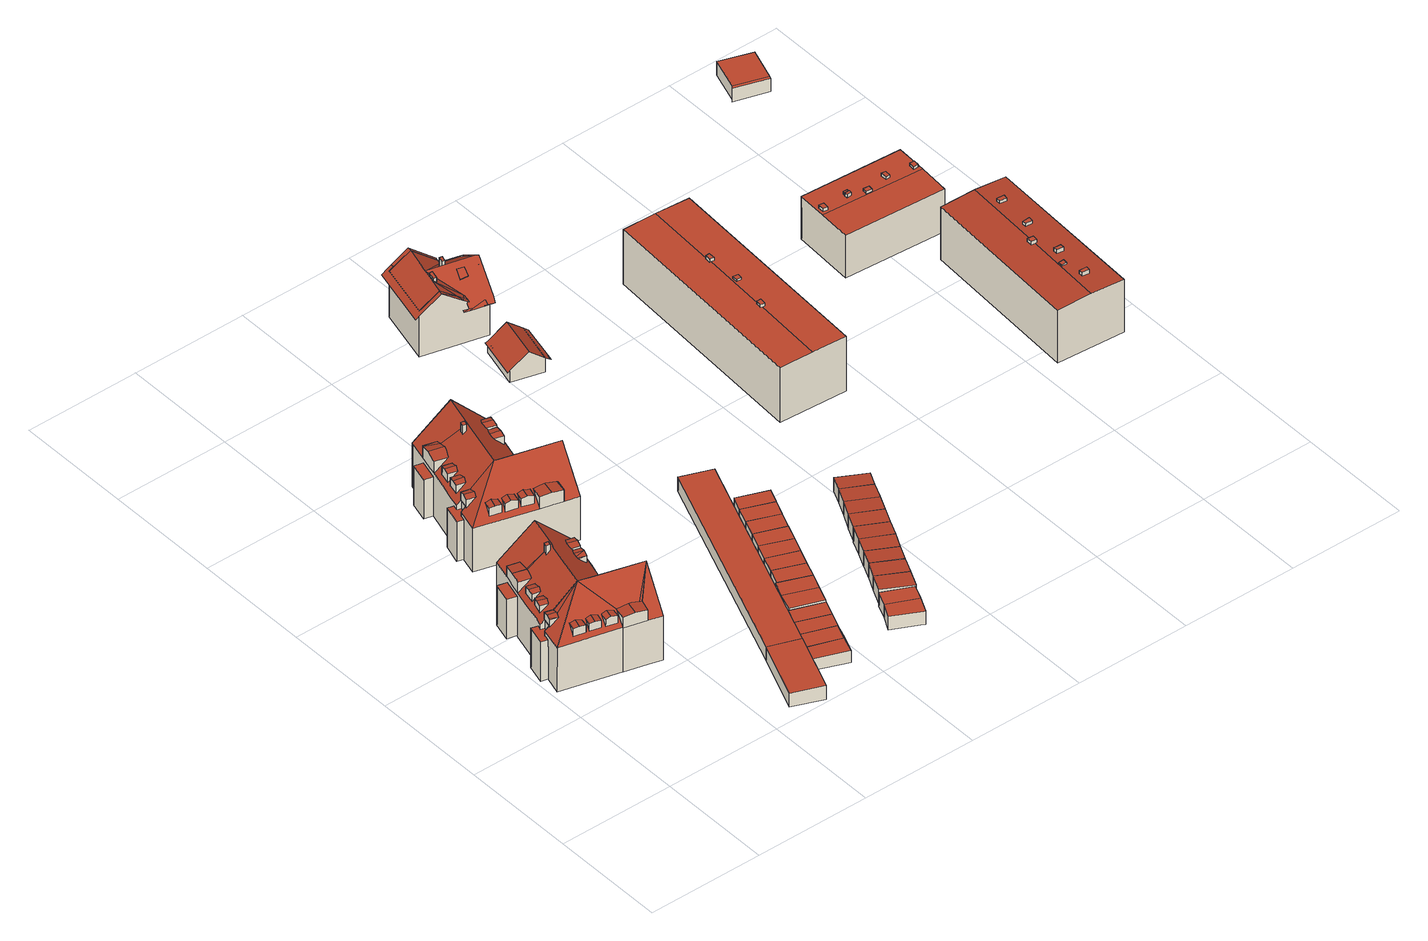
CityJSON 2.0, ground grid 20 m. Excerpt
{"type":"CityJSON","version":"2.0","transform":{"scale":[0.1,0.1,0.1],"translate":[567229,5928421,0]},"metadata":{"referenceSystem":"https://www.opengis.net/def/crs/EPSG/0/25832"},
"CityObjects":{
"building1":{"type":"Building","attributes":{"Grundfläche 2D":"320.614801","Grundhöhe NN":"0.971"},"children":["building1-1","building1-2","building1-3","building1-4","building1-5","building1-6","building1-7","building1-8","building1-9"],"geometry":[{"type":"Solid","lod":"3","boundaries":[[[[0,1,2,3,4,5,6,7]],[[2,8,3]],[[9,10,3,8,11]],[[12,13,14,15,16,17,18]],[[19,20,21,14,13]],[[22,9,11,8,23,24,25]],[[8,2,23]],[[23,2,1,0,7,6,26,27,28,29,30,31,32,33]],[[32,31,34]],[[35,32,34,31]],[[35,36,37,32]],[[32,37,38,19]],[[32,19,13,12,18,39]],[[18,17,39]],[[17,16,39]],[[39,16,40,41]],[[39,42,43,32]],[[33,32,43,44,45,46,24,23]],[[47,48,49,50,51]],[[52,53,54,55,56,57,58,59,60]],[[6,5,26]],[[10,9,22]],[[10,22,61,26,5,4,3]],[[16,15,40]],[[38,62,21,20,19]],[[62,40,15,14,21]],[[50,49,63,64]],[[51,50,64,65]],[[47,51,65,66]],[[55,54,67,68]],[[56,55,68,69]],[[57,56,69,70]],[[63,49,48,47,66,71,67,54,53,52,30,29,28,27,26,61,22,25,72,73]],[[30,52,60,31]],[[31,60,59,35]],[[35,59,58,36]],[[74,37,36,58,57,70]],[[38,37,74,75]],[[62,38,75,76]],[[77,41,40,62,76,78]],[[42,39,41,77,79]],[[43,42,79,80]],[[46,45,44,43,80,81]],[[72,25,24,46,81]],[[68,67,71,66,65,64,63,73,72,81,80,79,77,78,76,75,74,70,69]]]],"semantics":{"surfaces":[{"type":"RoofSurface"},{"type":"WallSurface"},{"type":"GroundSurface"}],"values":[[0,0,0,0,0,0,0,0,0,0,0,0,0,0,0,0,0,0,0,0,1,1,1,1,1,1,1,1,1,1,1,1,1,1,1,1,1,1,1,1,1,1,1,1,2]]}}]},
"building1-1":{"type":"BuildingInstallation","parents":["building1"],"geometry":[{"type":"MultiSurface","lod":"3","boundaries":[[[82,83,84,85,86]],[[87,84,83,88]],[[85,84,87,89]],[[90,82,86,85,89,91]],[[83,82,90,88]]],"semantics":{"surfaces":[{"type":"RoofSurface"},{"type":"WallSurface"}],"values":[0,1,1,1,1]}}]},
"building1-2":{"type":"BuildingInstallation","parents":["building1"],"geometry":[{"type":"MultiSurface","lod":"3","boundaries":[[[92,93,94]],[[95,96,92,94,97]],[[98,96,95,99,34]],[[98,34,100,101]],[[94,93,102]],[[101,100,103]],[[103,31,98,101]],[[31,35,92,96,98]],[[35,102,93,92]]],"semantics":{"surfaces":[{"type":"RoofSurface"},{"type":"WallSurface"}],"values":[0,0,0,0,1,1,1,1,1]}}]},
"building1-3":{"type":"BuildingInstallation","parents":["building1"],"geometry":[{"type":"MultiSurface","lod":"3","boundaries":[[[104,105,106]],[[107,108,105,104]],[[107,109,110,111,112]],[[108,107,112]],[[109,107,104]],[[109,104,113,114]],[[110,109,114]],[[104,106,113]]],"semantics":{"surfaces":[{"type":"RoofSurface"},{"type":"WallSurface"}],"values":[0,0,0,0,1,1,1,1]}}]},
"building1-4":{"type":"BuildingInstallation","parents":["building1"],"geometry":[{"type":"MultiSurface","lod":"3","boundaries":[[[115,116,117,118,119,120]],[[121,122,116,115,123,124]],[[119,118,125]],[[126,122,121]],[[116,122,126,127,125,118,117]]],"semantics":{"surfaces":[{"type":"RoofSurface"},{"type":"WallSurface"}],"values":[0,0,1,1,1]}}]},
"building1-5":{"type":"BuildingInstallation","parents":["building1"],"geometry":[{"type":"MultiSurface","lod":"3","boundaries":[[[128,129,130,131]],[[132,130,129,133,134]],[[135,128,131]],[[132,134,136]],[[136,135,131,130,132]]],"semantics":{"surfaces":[{"type":"RoofSurface"},{"type":"WallSurface"}],"values":[0,0,1,1,1]}}]},
"building1-6":{"type":"BuildingInstallation","parents":["building1"],"geometry":[{"type":"MultiSurface","lod":"3","boundaries":[[[137,138,139,140]],[[141,142,143,137,140]],[[139,138,144]],[[142,145,143]],[[145,144,138,137,143]]],"semantics":{"surfaces":[{"type":"RoofSurface"},{"type":"WallSurface"}],"values":[0,0,1,1,1]}}]},
"building1-7":{"type":"BuildingInstallation","parents":["building1"],"geometry":[{"type":"MultiSurface","lod":"3","boundaries":[[[146,147,148,149,150]],[[146,151,152,147]],[[153,154,151,146,150,155,156]],[[152,151,154]],[[149,155,150]]],"semantics":{"surfaces":[{"type":"RoofSurface"},{"type":"WallSurface"}],"values":[0,0,1,1,1]}}]},
"building1-8":{"type":"BuildingInstallation","parents":["building1"],"geometry":[{"type":"MultiSurface","lod":"3","boundaries":[[[157,158,159,160,161]],[[162,158,157,163,164]],[[165,160,159]],[[162,164,166]],[[166,165,159,158,162]]],"semantics":{"surfaces":[{"type":"RoofSurface"},{"type":"WallSurface"}],"values":[0,0,1,1,1]}}]},
"building1-9":{"type":"BuildingInstallation","parents":["building1"],"geometry":[{"type":"MultiSurface","lod":"3","boundaries":[[[167,168,169,170,171]],[[172,173,167,171,174,175]],[[168,176,169]],[[177,173,172]],[[177,176,168,167,173]]],"semantics":{"surfaces":[{"type":"RoofSurface"},{"type":"WallSurface"}],"values":[0,0,1,1,1]}}]},
"building2":{"type":"Building","attributes":{"Grundfläche 2D":"61.308385","Grundhöhe NN":"0.785"},"geometry":[{"type":"Solid","lod":"3","boundaries":[[[[178,179,180,181]],[[179,178,182,183]],[[180,179,183,184]],[[181,180,184,185]],[[178,181,185,182]],[[184,183,182,185]]]],"semantics":{"surfaces":[{"type":"RoofSurface"},{"type":"WallSurface"},{"type":"GroundSurface"}],"values":[[0,1,1,1,1,2]]}}]},
"building3":{"type":"Building","attributes":{"Grundfläche 2D":"321.086611","Grundhöhe NN":"0.977"},"children":["building3-1","building3-2","building3-3","building3-4","building3-5","building3-6","building3-7","building3-8","building3-9","building3-10"],"geometry":[{"type":"Solid","lod":"3","boundaries":[[[[186,187,188,189,190,191,192,193,194]],[[195,191,190,196,197]],[[195,197,198]],[[195,198,199]],[[200,201,202,203,204,205,206]],[[205,207,208,209,210,206]],[[204,211,212,205]],[[213,205,212,214,215,216]],[[198,197,216,215,217,218]],[[216,197,196,190,189,188,187,186,194,219,194,220,221,222,223,208,207,205,213]],[[207,208,207,205]],[[224,225,226,227]],[[228,229,230,231,232,233,234,235]],[[194,193,220]],[[199,198,218]],[[195,199,218,236,220,193,192,191]],[[226,225,237,238]],[[227,226,238,239]],[[224,227,239,240]],[[234,233,241,242]],[[235,234,242,243]],[[228,235,243,244]],[[245,246,203,202,201,200,206,247,248]],[[211,204,203,246,249]],[[212,211,249,250]],[[214,212,250,251]],[[217,215,214,251,252]],[[237,225,224,240,253,241,233,232,223,222,221,220,236,218,217,252,254]],[[223,232,231,208]],[[209,208,231,230]],[[209,230,229,210]],[[244,247,206,210,229,228]],[[240,239,238,237,254,252,251,250,249,246,245,248,247,244,243,242,241,253]]]],"semantics":{"surfaces":[{"type":"RoofSurface"},{"type":"WallSurface"},{"type":"GroundSurface"}],"values":[[0,0,0,0,0,0,0,0,0,0,0,0,0,1,1,1,1,1,1,1,1,1,1,1,1,1,1,1,1,1,1,1,2]]}}]},
"building3-1":{"type":"BuildingInstallation","parents":["building3"],"geometry":[{"type":"MultiSurface","lod":"3","boundaries":[[[255,256,257,258]],[[259,260,255,258,219]],[[257,256,261]],[[262,260,259]],[[260,262,263,261,256,255]]],"semantics":{"surfaces":[{"type":"RoofSurface"},{"type":"WallSurface"}],"values":[0,0,1,1,1]}}]},
"building3-2":{"type":"BuildingInstallation","parents":["building3"],"geometry":[{"type":"MultiSurface","lod":"3","boundaries":[[[264,265,266]],[[267,266,265,268]],[[269,270,267,268]],[[264,266,202]],[[270,269,200]],[[200,201,202,266,267,270]]],"semantics":{"surfaces":[{"type":"RoofSurface"},{"type":"WallSurface"}],"values":[0,0,0,1,1,1]}}]},
"building3-3":{"type":"BuildingInstallation","parents":["building3"],"geometry":[{"type":"MultiSurface","lod":"3","boundaries":[[[271,272,273,274,275]],[[276,272,271,277,207]],[[278,276,207,279]],[[274,273,280]],[[278,279,281]],[[276,278,281,208,209,280,273,272]]],"semantics":{"surfaces":[{"type":"RoofSurface"},{"type":"WallSurface"}],"values":[0,0,0,1,1,1]}}]},
"building3-4":{"type":"BuildingInstallation","parents":["building3"],"geometry":[{"type":"MultiSurface","lod":"3","boundaries":[[[282,283,284,285,286]],[[287,288,289,290,284,283]],[[291,286,285]],[[287,283,282]],[[292,293,290,289,288]],[[293,291,285,284,290]]],"semantics":{"surfaces":[{"type":"RoofSurface"},{"type":"WallSurface"}],"values":[0,0,1,1,1,1]}}]},
"building3-5":{"type":"BuildingInstallation","parents":["building3"],"geometry":[{"type":"MultiSurface","lod":"3","boundaries":[[[294,295,296,297,298]],[[299,300,295,294]],[[297,296,301]],[[299,302,300]],[[302,301,296,295,300]]],"semantics":{"surfaces":[{"type":"RoofSurface"},{"type":"WallSurface"}],"values":[0,0,1,1,1]}}]},
"building3-6":{"type":"BuildingInstallation","parents":["building3"],"geometry":[{"type":"MultiSurface","lod":"3","boundaries":[[[303,304,305,306]],[[307,303,306,308]],[[305,304,309]],[[307,308,310]],[[310,309,304,303,307]]],"semantics":{"surfaces":[{"type":"RoofSurface"},{"type":"WallSurface"}],"values":[0,0,1,1,1]}}]},
"building3-7":{"type":"BuildingInstallation","parents":["building3"],"geometry":[{"type":"MultiSurface","lod":"3","boundaries":[[[311,312,313,314]],[[315,311,314,316]],[[312,317,313]],[[318,315,316]],[[318,317,312,311,315]]],"semantics":{"surfaces":[{"type":"RoofSurface"},{"type":"WallSurface"}],"values":[0,0,1,1,1]}}]},
"building3-8":{"type":"BuildingInstallation","parents":["building3"],"geometry":[{"type":"MultiSurface","lod":"3","boundaries":[[[319,320,321,322,323]],[[324,325,321,320,326]],[[327,323,322]],[[326,320,319]],[[325,324,328]],[[328,327,322,321,325]]],"semantics":{"surfaces":[{"type":"RoofSurface"},{"type":"WallSurface"}],"values":[0,0,1,1,1,1]}}]},
"building3-9":{"type":"BuildingInstallation","parents":["building3"],"geometry":[{"type":"MultiSurface","lod":"3","boundaries":[[[329,330,331,332]],[[333,331,330,334]],[[335,336,332]],[[336,329,332]],[[333,334,337]],[[332,331,333,337,335]]],"semantics":{"surfaces":[{"type":"RoofSurface"},{"type":"WallSurface"}],"values":[0,0,1,1,1,1]}}]},
"building3-10":{"type":"BuildingInstallation","parents":["building3"],"geometry":[{"type":"MultiSurface","lod":"3","boundaries":[[[338,339,340,341,342]],[[343,344,345,340,339,338]],[[345,346,341,340]],[[347,342,341,346]],[[347,343,338,342]]],"semantics":{"surfaces":[{"type":"RoofSurface"},{"type":"WallSurface"}],"values":[0,1,1,1,1]}}]},
"building4":{"type":"Building","attributes":{"Grundfläche 2D":"16.753275","Grundhöhe NN":"0.785"},"geometry":[{"type":"Solid","lod":"3","boundaries":[[[[348,349,350]],[[349,351,352,350]],[[348,350,353,354]],[[355,351,349,348,354,356]],[[352,351,355,357]],[[350,352,357,353]],[[357,355,356,354,353]]]],"semantics":{"surfaces":[{"type":"RoofSurface"},{"type":"WallSurface"},{"type":"GroundSurface"}],"values":[[0,0,1,1,1,1,2]]}}]},
"building5":{"type":"Building","attributes":{"Grundfläche 2D":"17.060655","Grundhöhe NN":"0.772"},"geometry":[{"type":"Solid","lod":"3","boundaries":[[[[348,358,349]],[[359,351,349,358]],[[358,348,354,360]],[[359,358,360,361]],[[351,359,361,355]],[[348,349,351,355,356,354]],[[354,356,355,361,360]]]],"semantics":{"surfaces":[{"type":"RoofSurface"},{"type":"WallSurface"},{"type":"GroundSurface"}],"values":[[0,0,1,1,1,1,2]]}}]},
"building6":{"type":"Building","attributes":{"Grundfläche 2D":"16.162707","Grundhöhe NN":"0.777"},"geometry":[{"type":"Solid","lod":"3","boundaries":[[[[362,363,359,358]],[[362,358,360,364]],[[363,362,364,365]],[[359,363,365,361]],[[358,359,361,360]],[[361,365,364,360]]]],"semantics":{"surfaces":[{"type":"RoofSurface"},{"type":"WallSurface"},{"type":"GroundSurface"}],"values":[[0,1,1,1,1,2]]}}]},
"building7":{"type":"Building","attributes":{"Grundfläche 2D":"15.819704","Grundhöhe NN":"0.828"},"geometry":[{"type":"Solid","lod":"3","boundaries":[[[[366,367,363,362]],[[366,362,364,368]],[[367,366,368,369]],[[363,367,369,365]],[[362,363,365,364]],[[365,369,368,364]]]],"semantics":{"surfaces":[{"type":"RoofSurface"},{"type":"WallSurface"},{"type":"GroundSurface"}],"values":[[0,1,1,1,1,2]]}}]},
"building8":{"type":"Building","attributes":{"Grundfläche 2D":"17.376356","Grundhöhe NN":"0.899"},"geometry":[{"type":"Solid","lod":"3","boundaries":[[[[370,371,372,373]],[[371,370,374,375]],[[372,371,375,376]],[[373,372,376,377]],[[370,373,377,374]],[[375,374,377,376]]]],"semantics":{"surfaces":[{"type":"RoofSurface"},{"type":"WallSurface"},{"type":"GroundSurface"}],"values":[[0,1,1,1,1,2]]}}]},
"building9":{"type":"Building","attributes":{"Grundfläche 2D":"16.350027","Grundhöhe NN":"0.874"},"geometry":[{"type":"Solid","lod":"3","boundaries":[[[[378,379,380,371,370]],[[378,370,374,381]],[[382,380,379,378,381,383]],[[371,380,382,375]],[[370,371,375,374]],[[382,383,381,374,375]]]],"semantics":{"surfaces":[{"type":"RoofSurface"},{"type":"WallSurface"},{"type":"GroundSurface"}],"values":[[0,1,1,1,1,2]]}}]},
"building10":{"type":"Building","attributes":{"Grundfläche 2D":"221.069892","Grundhöhe NN":"0.772"},"geometry":[{"type":"Solid","lod":"3","boundaries":[[[[181,180,384,385]],[[180,181,185,184]],[[384,180,184,386]],[[385,384,386,387]],[[181,385,387,185]],[[184,185,387,386]]]],"semantics":{"surfaces":[{"type":"RoofSurface"},{"type":"WallSurface"},{"type":"GroundSurface"}],"values":[[0,1,1,1,1,2]]}}]},
"building11":{"type":"Building","attributes":{"Grundfläche 2D":"15.773238","Grundhöhe NN":"0.877"},"geometry":[{"type":"Solid","lod":"3","boundaries":[[[[388,379,378,389,390]],[[383,381,378,379]],[[381,391,389,378]],[[391,392,390,389]],[[392,393,388,390]],[[393,383,379,388]],[[391,381,383,393,392]]]],"semantics":{"surfaces":[{"type":"RoofSurface"},{"type":"WallSurface"},{"type":"GroundSurface"}],"values":[[0,1,1,1,1,1,2]]}}]},
"building12":{"type":"Building","attributes":{"Grundfläche 2D":"15.712030","Grundhöhe NN":"0.894"},"geometry":[{"type":"Solid","lod":"3","boundaries":[[[[390,389,394,395,388]],[[391,396,394,389]],[[396,397,395,394]],[[397,393,388,395]],[[392,391,389,390]],[[393,392,390,388]],[[397,396,391,392,393]]]],"semantics":{"surfaces":[{"type":"RoofSurface"},{"type":"WallSurface"},{"type":"GroundSurface"}],"values":[[0,1,1,1,1,1,2]]}}]},
"building13":{"type":"Building","attributes":{"Grundfläche 2D":"15.892376","Grundhöhe NN":"0.764"},"geometry":[{"type":"Solid","lod":"3","boundaries":[[[[398,399,400,401,402,403]],[[404,405,399,398]],[[405,406,407,401,400,399]],[[407,408,402,401]],[[402,408,409,404,398,403]],[[408,407,406,405,404,409]]]],"semantics":{"surfaces":[{"type":"RoofSurface"},{"type":"WallSurface"},{"type":"GroundSurface"}],"values":[[0,1,1,1,1,2]]}}]},
"building14":{"type":"Building","attributes":{"Grundfläche 2D":"15.686073","Grundhöhe NN":"0.911"},"geometry":[{"type":"Solid","lod":"3","boundaries":[[[[395,394,410,411]],[[397,396,394,395]],[[396,412,410,394]],[[412,413,411,410]],[[413,397,395,411]],[[412,396,397,413]]]],"semantics":{"surfaces":[{"type":"RoofSurface"},{"type":"WallSurface"},{"type":"GroundSurface"}],"values":[[0,1,1,1,1,2]]}}]},
"building15":{"type":"Building","attributes":{"Grundfläche 2D":"14.613054","Grundhöhe NN":"0.793"},"geometry":[{"type":"Solid","lod":"3","boundaries":[[[[401,400,399,414,415]],[[407,406,405,399,400,401]],[[405,416,414,399]],[[416,417,415,414]],[[417,407,401,415]],[[405,406,407,417,416]]]],"semantics":{"surfaces":[{"type":"RoofSurface"},{"type":"WallSurface"},{"type":"GroundSurface"}],"values":[[0,1,1,1,1,2]]}}]},
"building16":{"type":"Building","attributes":{"Grundfläche 2D":"15.724387","Grundhöhe NN":"0.926"},"geometry":[{"type":"Solid","lod":"3","boundaries":[[[[411,410,418,419]],[[412,420,418,410]],[[420,421,419,418]],[[421,413,411,419]],[[413,412,410,411]],[[421,420,412,413]]]],"semantics":{"surfaces":[{"type":"RoofSurface"},{"type":"WallSurface"},{"type":"GroundSurface"}],"values":[[0,1,1,1,1,2]]}}]},
"building17":{"type":"Building","attributes":{"Grundfläche 2D":"16.753438","Grundhöhe NN":"0.859"},"geometry":[{"type":"Solid","lod":"3","boundaries":[[[[422,423,424,425]],[[423,422,426,427]],[[424,423,427,428]],[[425,424,428,429]],[[422,425,429,426]],[[427,426,429,428]]]],"semantics":{"surfaces":[{"type":"RoofSurface"},{"type":"WallSurface"},{"type":"GroundSurface"}],"values":[[0,1,1,1,1,2]]}}]},
"building18":{"type":"Building","attributes":{"Grundfläche 2D":"15.725543","Grundhöhe NN":"0.918"},"geometry":[{"type":"Solid","lod":"3","boundaries":[[[[419,418,430,431]],[[421,420,418,419]],[[420,432,430,418]],[[432,433,431,430]],[[433,421,419,431]],[[420,421,433,432]]]],"semantics":{"surfaces":[{"type":"RoofSurface"},{"type":"WallSurface"},{"type":"GroundSurface"}],"values":[[0,1,1,1,1,2]]}}]},
"building19":{"type":"Building","attributes":{"Grundfläche 2D":"15.691819","Grundhöhe NN":"0.871"},"geometry":[{"type":"Solid","lod":"3","boundaries":[[[[434,435,436,423,437,422]],[[422,437,423,427,426]],[[434,422,426,438]],[[436,435,434,438,439]],[[423,436,439,427]],[[426,427,439,438]]]],"semantics":{"surfaces":[{"type":"RoofSurface"},{"type":"WallSurface"},{"type":"GroundSurface"}],"values":[[0,1,1,1,1,2]]}}]},
"building20":{"type":"Building","attributes":{"Grundfläche 2D":"15.854312","Grundhöhe NN":"0.908"},"geometry":[{"type":"Solid","lod":"3","boundaries":[[[[431,430,440,441]],[[432,442,440,430]],[[442,443,441,440]],[[443,433,431,441]],[[433,432,430,431]],[[442,432,433,443]]]],"semantics":{"surfaces":[{"type":"RoofSurface"},{"type":"WallSurface"},{"type":"GroundSurface"}],"values":[[0,1,1,1,1,2]]}}]},
"building21":{"type":"Building","attributes":{"Grundfläche 2D":"15.660980","Grundhöhe NN":"0.832"},"geometry":[{"type":"Solid","lod":"3","boundaries":[[[[444,445,446,436,435,434]],[[434,435,436,447,448]],[[444,434,448,449]],[[446,445,444,449,450]],[[436,446,450,447]],[[448,447,450,449]]]],"semantics":{"surfaces":[{"type":"RoofSurface"},{"type":"WallSurface"},{"type":"GroundSurface"}],"values":[[0,1,1,1,1,2]]}}]},
"building22":{"type":"Building","attributes":{"Grundfläche 2D":"14.810573","Grundhöhe NN":"0.950"},"geometry":[{"type":"Solid","lod":"3","boundaries":[[[[451,452,441,440]],[[442,453,451,440]],[[453,454,452,451]],[[454,443,441,452]],[[441,443,442,440]],[[443,454,453,442]]]],"semantics":{"surfaces":[{"type":"RoofSurface"},{"type":"WallSurface"},{"type":"GroundSurface"}],"values":[[0,1,1,1,1,2]]}}]},
"building23":{"type":"Building","attributes":{"Grundfläche 2D":"15.698772","Grundhöhe NN":"0.747"},"geometry":[{"type":"Solid","lod":"3","boundaries":[[[[446,444,455,456,457]],[[455,444,458,459]],[[460,457,456,455,459,461]],[[446,457,460,462]],[[444,446,462,458]],[[460,461,459,458,462]]]],"semantics":{"surfaces":[{"type":"RoofSurface"},{"type":"WallSurface"},{"type":"GroundSurface"}],"values":[[0,1,1,1,1,2]]}}]},
"building24":{"type":"Building","attributes":{"Grundfläche 2D":"15.732976","Grundhöhe NN":"0.745"},"geometry":[{"type":"Solid","lod":"3","boundaries":[[[[457,456,455,463,464]],[[459,455,456,457,460,461]],[[463,455,459,465]],[[464,463,465,466]],[[457,464,466,460]],[[459,461,460,466,465]]]],"semantics":{"surfaces":[{"type":"RoofSurface"},{"type":"WallSurface"},{"type":"GroundSurface"}],"values":[[0,1,1,1,1,2]]}}]},
"building25":{"type":"Building","attributes":{"Grundfläche 2D":"15.662829","Grundhöhe NN":"0.876"},"geometry":[{"type":"Solid","lod":"3","boundaries":[[[[467,468,469,464,463]],[[467,463,470,471]],[[472,469,468,467,471,473]],[[464,469,472,474]],[[463,464,474,470]],[[472,473,471,470,474]]]],"semantics":{"surfaces":[{"type":"RoofSurface"},{"type":"WallSurface"},{"type":"GroundSurface"}],"values":[[0,1,1,1,1,2]]}}]},
"building26":{"type":"Building","attributes":{"Grundfläche 2D":"15.566309","Grundhöhe NN":"0.972"},"geometry":[{"type":"Solid","lod":"3","boundaries":[[[[475,476,477,469,468,467]],[[478,467,468,469,479,480]],[[475,467,478,481]],[[477,476,475,481,482]],[[469,477,482,479]],[[478,480,479,482,481]]]],"semantics":{"surfaces":[{"type":"RoofSurface"},{"type":"WallSurface"},{"type":"GroundSurface"}],"values":[[0,1,1,1,1,2]]}}]},
"building27":{"type":"Building","attributes":{"Grundfläche 2D":"41.724082","Grundhöhe NN":"0.856"},"geometry":[{"type":"Solid","lod":"3","boundaries":[[[[483,484,485,486,487,488,489]],[[489,490,491,492,493,483]],[[488,494,485,495,496]],[[490,489,488,496,497]],[[493,490,497,498]],[[485,484,483,493,498,499,500,495]],[[495,500,499,498,497,496]],[[485,494,488,487,486]],[[490,493,492,491]]]],"semantics":{"surfaces":[{"type":"RoofSurface"},{"type":"WallSurface"},{"type":"GroundSurface"}],"values":[[0,0,1,1,1,1,2,0,0]]}}]},
"building28":{"type":"Building","attributes":{"Grundfläche 2D":"112.616986","Grundhöhe NN":"0.982"},"children":["building28-1","building28-2","building28-3"],"geometry":[{"type":"MultiSurface","lod":"3","boundaries":[[[501,502,503,504,505,506,507,508,509,510]],[[502,501,510,511,512]],[[513,514,515,516]],[[515,514,517]],[[513,518,519,520,503,521,522,514]],[[523,524,525,503,520,519,526,527]],[[523,527,528]],[[505,504,503,525,529,530]],[[502,521,503]],[[502,512,511,531,521]],[[521,531,511,532,533]],[[525,524,529]],[[521,533,522]],[[534,535,536,537,538,539]],[[540,541,522,533,531,512,501,534,539,542]],[[543,544,545,546,520,547,541,540,548]],[[544,543,549,538,537,504,529,524]],[[543,548,540,542,539,538,549]],[[534,501,510,509]],[[512,511,510,501]],[[514,541,516,515]],[[541,547,520,519,518,513,516]],[[520,546,545,544,528,527,526,519]],[[528,544,523]],[[505,530,529,504]],[[505,504,537,536,535,534,509,508,507,506]],[[511,512,531]],[[531,533,532,511]],[[522,541,514]],[[523,544,524]]],"semantics":{"surfaces":[{"type":"RoofSurface"},{"type":"WallSurface"},{"type":"GroundSurface"}],"values":[0,0,0,0,0,0,0,0,0,0,0,1,1,1,1,1,1,2,0,0,0,0,0,0,0,0,0,0,0,0]}}]},
"building28-1":{"type":"BuildingInstallation","parents":["building28"],"geometry":[{"type":"MultiSurface","lod":"3","boundaries":[[[550,551,552,553]],[[553,552,554,555]],[[550,553,555,556]],[[551,550,556,557]],[[552,551,557,554]]],"semantics":{"surfaces":[{"type":"RoofSurface"},{"type":"WallSurface"}],"values":[0,1,1,1,1]}}]},
"building28-2":{"type":"BuildingInstallation","parents":["building28"],"geometry":[{"type":"MultiSurface","lod":"3","boundaries":[[[558,559,560,561]],[[561,560,562,563]],[[558,561,563,564]],[[559,558,564,565]],[[560,559,565,562]]],"semantics":{"surfaces":[{"type":"RoofSurface"},{"type":"WallSurface"}],"values":[0,1,1,1,1]}}]},
"building28-3":{"type":"BuildingInstallation","parents":["building28"],"geometry":[{"type":"MultiSurface","lod":"3","boundaries":[[[566,567,568,569]],[[569,568,570,571]],[[566,569,571,572]],[[567,566,572,573]],[[568,567,573,570]]],"semantics":{"surfaces":[{"type":"RoofSurface"},{"type":"WallSurface"}],"values":[0,1,1,1,1]}}]},
"building29":{"type":"Building","attributes":{"Grundfläche 2D":"15.595956","Grundhöhe NN":"1.016"},"geometry":[{"type":"Solid","lod":"3","boundaries":[[[[477,476,475,574,575,576]],[[574,475,481,577]],[[578,576,575,574,577,579]],[[477,576,578,482]],[[475,476,477,482,481]],[[578,579,577,481,482]]]],"semantics":{"surfaces":[{"type":"RoofSurface"},{"type":"WallSurface"},{"type":"GroundSurface"}],"values":[[0,1,1,1,1,2]]}}]},
"building30":{"type":"Building","attributes":{"Grundfläche 2D":"14.411406","Grundhöhe NN":"0.991"},"geometry":[{"type":"Solid","lod":"3","boundaries":[[[[580,581,576,575,574]],[[578,579,577,574,575,576]],[[577,582,580,574]],[[582,583,581,580]],[[583,578,576,581]],[[577,579,578,583,582]]]],"semantics":{"surfaces":[{"type":"RoofSurface"},{"type":"WallSurface"},{"type":"GroundSurface"}],"values":[[0,1,1,1,1,2]]}}]},
"building31":{"type":"Building","attributes":{"Grundfläche 2D":"453.904468","Grundhöhe NN":"1.745"},"children":["building31-1","building31-2","building31-3"],"geometry":[{"type":"Solid","lod":"3","boundaries":[[[[584,585,586,587,588,589,590,591]],[[585,584,591,590,589,592,593,586]],[[588,587,594,595]],[[592,589,588,595,596]],[[593,592,596,597]],[[594,587,586,593,597]],[[595,594,597,596]]]],"semantics":{"surfaces":[{"type":"RoofSurface"},{"type":"WallSurface"},{"type":"GroundSurface"}],"values":[[0,0,1,1,1,1,2]]}}]},
"building31-1":{"type":"BuildingInstallation","parents":["building31"],"geometry":[{"type":"MultiSurface","lod":"3","boundaries":[[[598,599,600,601]],[[601,600,602,603]],[[598,601,603,604]],[[599,598,604,605]],[[600,599,605,602]]],"semantics":{"surfaces":[{"type":"RoofSurface"},{"type":"WallSurface"}],"values":[0,1,1,1,1]}}]},
"building31-2":{"type":"BuildingInstallation","parents":["building31"],"geometry":[{"type":"MultiSurface","lod":"3","boundaries":[[[606,607,608,609,610,611]],[[612,613,609,608]],[[613,584,614,611,610,609]],[[606,611,614,615]],[[615,585,612,608,607,606]]],"semantics":{"surfaces":[{"type":"RoofSurface"},{"type":"WallSurface"}],"values":[0,1,1,1,1]}}]},
"building31-3":{"type":"BuildingInstallation","parents":["building31"],"geometry":[{"type":"MultiSurface","lod":"3","boundaries":[[[616,617,618,619,620,621]],[[622,623,619,618]],[[621,620,619,623,590,624]],[[621,624,625,616]],[[622,618,617,616,625,591]]],"semantics":{"surfaces":[{"type":"RoofSurface"},{"type":"WallSurface"}],"values":[0,1,1,1,1]}}]},
"building32":{"type":"Building","attributes":{"Grundfläche 2D":"190.612958","Grundhöhe NN":"1.234"},"children":["building32-1","building32-2","building32-3","building32-4","building32-5","building32-6"],"geometry":[{"type":"Solid","lod":"3","boundaries":[[[[626,627,628,629]],[[628,627,630,631]],[[630,627,626,632,633]],[[631,630,633,634]],[[629,628,631,634,635]],[[626,629,635,632]],[[633,632,635,634]]]],"semantics":{"surfaces":[{"type":"RoofSurface"},{"type":"WallSurface"},{"type":"GroundSurface"}],"values":[[0,0,1,1,1,1,2]]}}]},
"building32-1":{"type":"BuildingInstallation","parents":["building32"],"geometry":[{"type":"MultiSurface","lod":"3","boundaries":[[[636,637,638,639]],[[640,641,639,638]],[[636,639,641,642]],[[637,636,642,643]],[[643,640,638,637]]],"semantics":{"surfaces":[{"type":"RoofSurface"},{"type":"WallSurface"}],"values":[0,1,1,1,1]}}]},
"building32-2":{"type":"BuildingInstallation","parents":["building32"],"geometry":[{"type":"MultiSurface","lod":"3","boundaries":[[[644,645,646,647]],[[647,646,648,649]],[[644,647,649,650]],[[644,650,651,645]]],"semantics":{"surfaces":[{"type":"RoofSurface"},{"type":"WallSurface"}],"values":[0,1,1,1]}}]},
"building32-3":{"type":"BuildingInstallation","parents":["building32"],"geometry":[{"type":"MultiSurface","lod":"3","boundaries":[[[652,653,654,655]],[[655,654,656,657]],[[652,655,657,658]],[[653,652,658,659]],[[654,653,659,656]]],"semantics":{"surfaces":[{"type":"RoofSurface"},{"type":"WallSurface"}],"values":[0,1,1,1,1]}}]},
"building32-4":{"type":"BuildingInstallation","parents":["building32"],"geometry":[{"type":"MultiSurface","lod":"3","boundaries":[[[660,661,662,663]],[[663,662,664,665]],[[660,663,665,666]],[[666,667,661,660]],[[662,661,667,664]]],"semantics":{"surfaces":[{"type":"RoofSurface"},{"type":"WallSurface"}],"values":[0,1,1,1,1]}}]},
"building32-5":{"type":"BuildingInstallation","parents":["building32"],"geometry":[{"type":"MultiSurface","lod":"3","boundaries":[[[668,669,670,671]],[[671,670,672,673]],[[668,671,673,674]],[[669,668,674,675]],[[675,672,670,669]]],"semantics":{"surfaces":[{"type":"RoofSurface"},{"type":"WallSurface"}],"values":[0,1,1,1,1]}}]},
"building32-6":{"type":"BuildingInstallation","parents":["building32"],"geometry":[{"type":"MultiSurface","lod":"3","boundaries":[[[676,677,678,679,680]],[[677,676,681,682]],[[683,679,678,677,682,648,646,645,651]],[[683,684,680,679]],[[684,681,676,680]]],"semantics":{"surfaces":[{"type":"RoofSurface"},{"type":"WallSurface"}],"values":[0,1,1,1,1]}}]},
"building33":{"type":"Building","attributes":{"Grundfläche 2D":"330.092008","Grundhöhe NN":"1.866"},"children":["building33-1","building33-2","building33-3","building33-4","building33-5","building33-6"],"geometry":[{"type":"Solid","lod":"3","boundaries":[[[[685,686,687,688,689]],[[686,685,689,690,691]],[[690,689,688,692,693]],[[691,690,693,694]],[[687,686,691,694,695]],[[688,687,695,692]],[[693,692,695,694]]]],"semantics":{"surfaces":[{"type":"RoofSurface"},{"type":"WallSurface"},{"type":"GroundSurface"}],"values":[[0,0,1,1,1,1,2]]}}]},
"building33-1":{"type":"BuildingInstallation","parents":["building33"],"geometry":[{"type":"MultiSurface","lod":"3","boundaries":[[[696,697,698,699]],[[700,701,699,698]],[[701,702,696,699]],[[697,696,702,703]],[[698,697,703,700]]],"semantics":{"surfaces":[{"type":"RoofSurface"},{"type":"WallSurface"}],"values":[0,1,1,1,1]}}]},
"building33-2":{"type":"BuildingInstallation","parents":["building33"],"geometry":[{"type":"MultiSurface","lod":"3","boundaries":[[[704,705,706,707]],[[708,709,707,706]],[[709,710,704,707]],[[705,704,710,711]],[[706,705,711,708]]],"semantics":{"surfaces":[{"type":"RoofSurface"},{"type":"WallSurface"}],"values":[0,1,1,1,1]}}]},
"building33-3":{"type":"BuildingInstallation","parents":["building33"],"geometry":[{"type":"MultiSurface","lod":"3","boundaries":[[[712,713,714,715,716]],[[717,718,713,712]],[[719,714,713,718]],[[719,720,715,714]],[[720,721,717,712,716,715]]],"semantics":{"surfaces":[{"type":"RoofSurface"},{"type":"WallSurface"}],"values":[0,1,1,1,1]}}]},
"building33-4":{"type":"BuildingInstallation","parents":["building33"],"geometry":[{"type":"MultiSurface","lod":"3","boundaries":[[[722,723,724,725]],[[725,724,726,727]],[[722,725,727,728]],[[723,722,728,729]],[[724,723,729,726]]],"semantics":{"surfaces":[{"type":"RoofSurface"},{"type":"WallSurface"}],"values":[0,1,1,1,1]}}]},
"building33-5":{"type":"BuildingInstallation","parents":["building33"],"geometry":[{"type":"MultiSurface","lod":"3","boundaries":[[[730,731,732,733]],[[733,732,734,735]],[[730,733,735,736]],[[731,730,736,737]],[[732,731,737,734]]],"semantics":{"surfaces":[{"type":"RoofSurface"},{"type":"WallSurface"}],"values":[0,1,1,1,1]}}]},
"building33-6":{"type":"BuildingInstallation","parents":["building33"],"geometry":[{"type":"MultiSurface","lod":"3","boundaries":[[[738,739,740,741,742]],[[743,744,739,738]],[[745,746,740,739,744]],[[742,741,740,746,747,748]],[[743,738,742,748,749]]],"semantics":{"surfaces":[{"type":"RoofSurface"},{"type":"WallSurface"}],"values":[0,1,1,1,1]}}]},
"building34":{"type":"Building","attributes":{"Grundfläche 2D":"1.344055","Grundhöhe NN":"0.555"},"geometry":[{"type":"Solid","lod":"3","boundaries":[[[[750,751,752,753]],[[754,755,753,752]],[[755,756,750,753]],[[756,757,751,750]],[[757,754,752,751]],[[757,756,755,754]]]],"semantics":{"surfaces":[{"type":"RoofSurface"},{"type":"WallSurface"},{"type":"GroundSurface"}],"values":[[0,1,1,1,1,2]]}}]},
"building35":{"type":"Building","attributes":{"Grundfläche 2D":"33.882907","Grundhöhe NN":"0.729"},"geometry":[{"type":"Solid","lod":"3","boundaries":[[[[751,758,759,752]],[[760,761,752,759]],[[761,762,751,752]],[[762,763,758,751]],[[763,760,759,758]],[[763,762,761,760]]]],"semantics":{"surfaces":[{"type":"RoofSurface"},{"type":"WallSurface"},{"type":"GroundSurface"}],"values":[[0,1,1,1,1,2]]}}]}
},
"vertices":[
[65,390,114],[69,401,115],[70,404,115],[48,411,115],[44,395,114],[43,392,113],[63,386,113],[64,387,113],[70,405,115],[74,425,113],[54,430,113],[72,415,114],[138,251,115],[134,252,115],[128,230,115],[147,225,113],[153,245,113],[152,245,113],[149,247,114],[114,256,113],[109,236,113],[109,235,113],[54,430,93],[106,392,151],[121,448,151],[63,464,93],[43,392,93],[34,360,93],[27,332,93],[23,319,93],[22,317,93],[29,315,100],[81,305,151],[103,385,151],[43,312,113],[25,300,100],[18,302,93],[8,262,93],[109,236,93],[186,276,151],[147,225,93],[171,219,93],[203,336,93],[157,348,93],[164,372,93],[173,406,93],[180,433,93],[44,395,84],[48,411,84],[53,428,84],[37,432,84],[28,399,84],[22,317,84],[23,319,84],[25,325,84],[14,328,84],[5,295,84],[16,292,84],[18,302,84],[25,300,84],[29,315,84],[48,411,93],[109,235,93],[53,428,10],[37,432,10],[28,399,10],[44,395,10],[25,325,10],[14,328,10],[5,295,10],[16,292,10],[43,392,10],[63,464,10],[54,430,10],[8,262,10],[109,236,10],[109,235,10],[171,219,10],[147,225,10],[203,336,10],[157,348,10],[180,433,10],
[93,388,157],[99,387,157],[101,394,157],[95,395,157],[93,390,157],[101,394,146],[99,387,146],[95,395,140],[93,388,140],[93,390,140],
[25,300,114],[24,298,113],[38,294,113],[42,303,115],[27,307,115],[42,302,115],[29,315,114],[42,304,115],[43,313,113],[30,317,113],[24,298,100],[30,317,100],
[157,374,113],[143,379,113],[143,377,113],[160,384,115],[143,381,114],[162,393,113],[148,397,113],[144,389,115],[144,388,115],[157,374,99],[162,393,99],
[59,363,115],[43,368,115],[42,363,114],[41,358,113],[55,355,113],[55,355,114],[60,374,113],[46,378,113],[60,370,114],[60,372,114],[41,358,100],[46,378,99],[42,363,100],
[60,270,113],[52,274,115],[47,258,115],[57,256,113],[37,261,113],[43,275,114],[41,275,113],[57,256,99],[37,261,99],
[36,341,115],[33,331,113],[47,327,113],[51,336,115],[51,338,115],[52,346,113],[39,350,113],[33,331,100],[39,350,100],
[167,407,115],[150,412,115],[149,403,114],[149,401,113],[164,397,113],[169,417,113],[154,421,113],[167,410,99],[169,417,99],[164,397,99],[166,405,99],
[76,268,115],[71,252,115],[81,250,113],[85,264,113],[84,264,114],[62,255,113],[67,269,114],[66,269,113],[81,250,99],[62,255,99],
[96,246,115],[106,243,113],[109,257,113],[101,261,115],[100,262,115],[90,262,113],[87,248,113],[98,262,115],[97,262,114],[106,243,99],[87,248,99],
[244,24,34],[296,3,34],[337,106,34],[285,125,34],[244,24,8],[296,3,8],[337,106,8],[285,125,8],
[145,672,115],[150,682,117],[150,683,117],[152,686,117],[152,687,118],[127,694,118],[122,677,115],[122,675,114],[144,669,114],[131,710,115],[153,696,116],[153,698,116],[154,707,114],[132,713,114],[188,517,92],[207,512,92],[225,507,92],[250,501,92],[265,559,152],[161,587,152],[86,545,92],[123,594,114],[108,597,99],[104,583,99],[97,584,92],[281,618,92],[235,630,92],[183,668,152],[258,715,92],[200,731,152],[185,675,152],[141,747,92],[132,713,92],[140,652,115],[122,675,92],[113,643,92],[105,616,92],[101,599,92],[122,677,84],[131,710,84],[116,714,84],[107,681,84],[94,575,84],[97,584,84],[104,583,84],[108,597,84],[101,599,84],[103,608,84],[93,611,84],[83,578,84],[122,677,92],[131,710,10],[116,714,10],[107,681,10],[122,677,10],[103,608,10],[93,611,10],[83,578,10],[94,575,10],[225,507,10],[250,501,10],[86,545,10],[188,517,10],[281,618,10],[235,630,10],[258,715,10],[141,747,10],[122,675,10],[132,713,10],
[122,651,116],[119,641,114],[135,637,114],[139,646,116],[140,656,114],[124,660,114],[119,641,98],[124,660,98],[120,646,98],
[231,529,114],[230,529,114],[225,507,114],[207,512,116],[212,536,116],[193,539,114],[188,517,114],
[123,585,116],[106,590,116],[103,580,114],[118,576,114],[122,584,116],[108,597,114],[123,586,116],[108,599,114],[123,595,114],[103,580,99],[108,599,99],
[228,697,115],[228,695,116],[245,690,116],[248,699,114],[231,704,114],[227,692,115],[226,685,114],[242,680,114],[243,680,114],[248,699,97],[242,680,97],[243,680,97],
[132,619,116],[114,623,116],[112,614,114],[127,610,114],[131,618,116],[133,629,114],[117,633,114],[112,614,98],[117,633,98],
[125,541,116],[135,539,114],[139,554,114],[130,558,116],[116,544,114],[120,559,114],[135,539,99],[116,544,98],
[175,528,116],[184,525,114],[189,541,114],[179,545,116],[165,531,114],[169,546,114],[184,525,98],[165,531,99],
[221,671,116],[221,670,116],[238,665,116],[241,676,114],[225,680,114],[219,660,114],[236,655,114],[220,669,116],[241,676,97],[236,655,97],
[164,547,114],[155,552,116],[150,535,116],[160,532,114],[140,537,114],[145,552,114],[160,532,98],[160,532,99],[140,537,99],
[177,669,158],[178,670,158],[180,676,158],[174,678,158],[172,671,158],[177,669,146],[178,670,146],[180,676,147],[174,678,140],[172,671,140],
[387,71,31],[386,71,31],[376,43,31],[332,91,30],[322,65,30],[376,43,8],[387,71,8],[332,91,8],[386,71,8],[322,65,8],
[397,98,31],[343,119,30],[397,98,8],[343,119,8],
[407,123,31],[353,145,30],[407,123,8],[353,145,8],
[418,149,31],[364,170,30],[418,149,8],[364,170,8],
[430,180,32],[377,201,32],[367,171,32],[419,152,32],[430,180,9],[377,201,9],[367,171,9],[419,152,9],
[441,206,32],[390,227,32],[388,227,32],[441,206,9],[388,227,9],[390,227,9],
[482,477,34],[430,497,34],[482,477,8],[430,497,8],
[400,253,32],[451,233,32],[401,253,32],[451,233,9],[401,253,9],[400,253,9],
[462,260,32],[411,280,32],[462,260,9],[411,280,9],
[513,40,33],[526,67,33],[524,68,33],[477,90,33],[464,65,33],[511,41,33],[513,40,8],[526,67,8],[524,68,8],[477,90,8],[464,65,8],[511,41,8],
[473,286,32],[422,307,32],[473,286,9],[422,307,9],
[537,92,33],[488,115,33],[537,92,8],[488,115,8],
[483,313,32],[432,333,32],[483,313,9],[432,333,9],
[553,122,33],[503,146,36],[490,118,36],[540,94,33],[553,122,9],[503,146,9],[490,118,9],[540,94,9],
[494,340,32],[443,360,32],[494,340,9],[443,360,9],
[565,148,33],[563,149,34],[516,172,36],[550,123,34],[565,148,9],[516,172,9],
[505,366,32],[453,387,32],[505,366,9],[453,387,9],
[577,174,33],[575,175,34],[528,197,36],[516,172,8],[565,148,8],[577,174,8],[528,197,8],
[515,391,32],[464,411,32],[515,391,9],[464,411,9],
[590,200,33],[587,201,34],[540,223,36],[577,174,7],[590,200,7],[540,223,7],[587,201,7],[528,197,7],
[602,226,33],[552,249,36],[602,226,7],[552,249,7],
[614,252,33],[612,253,34],[564,275,36],[602,226,9],[614,252,9],[564,275,9],[612,253,9],[552,249,9],
[626,278,33],[624,278,34],[577,301,36],[614,252,10],[564,275,10],[612,253,10],[626,278,10],[577,301,10],
[446,901,55],[445,901,55],[416,908,30],[413,909,28],[395,837,28],[398,837,30],[428,829,55],[452,822,35],[462,820,28],[479,892,28],[471,894,35],[399,841,30],[416,908,9],[398,837,9],[452,822,9],[471,894,9],[446,901,9],[445,901,9],
[366,955,122],[372,978,122],[378,1002,122],[391,1051,122],[392,1057,122],[360,1065,96],[350,1067,88],[323,958,88],[332,956,96],[364,948,122],[397,940,97],[392,948,103],[445,925,76],[406,937,78],[397,937,76],[405,935,76],[397,940,78],[448,934,83],[460,981,122],[455,983,122],[410,954,91],[408,944,83],[434,1046,77],[433,1041,82],[431,1033,88],[473,1031,82],[475,1038,76],[434,1048,76],[433,1041,88],[434,1046,88],[402,945,95],[406,937,91],[408,944,91],[334,963,96],[335,968,96],[356,1052,96],[358,1059,96],[358,1059,10],[334,963,10],[443,935,10],[443,935,83],[408,944,10],[468,1032,10],[468,1032,82],[468,1031,83],[457,987,118],[454,978,119],[468,1031,10],[433,1041,10],
[430,968,107],[432,979,116],[420,982,116],[417,970,106],[420,982,115],[417,970,105],[430,968,106],[432,979,115],
[408,1007,128],[406,998,128],[410,997,128],[413,1006,128],[410,997,119],[413,1006,112],[408,1007,112],[406,998,119],
[377,992,126],[374,978,126],[378,977,126],[382,991,126],[378,977,118],[382,991,118],[377,992,121],[374,978,121],
[638,304,33],[637,304,34],[589,327,36],[638,304,10],[589,327,10],[637,304,10],
[649,328,33],[600,351,36],[649,328,10],[600,351,10],
[700,641,121],[700,631,121],[692,508,121],[752,505,119],[776,887,119],[716,890,121],[708,766,121],[708,756,121],[658,894,119],[634,512,119],[752,505,17],[776,887,17],[658,894,17],[634,512,17],
[708,707,125],[708,699,125],[716,698,125],[717,706,125],[716,698,121],[717,706,121],[708,707,121],[708,699,121],
[697,632,127],[700,631,127],[704,631,127],[705,641,127],[700,641,127],[698,641,127],[704,631,121],[705,641,121],[698,641,121],[697,632,121],
[705,756,127],[708,756,127],[713,755,127],[713,766,127],[708,766,127],[706,766,127],[713,755,121],[713,766,121],[706,766,121],[705,756,121],
[1092,692,92],[1095,745,94],[919,758,94],[916,703,92],[1099,800,92],[923,811,92],[1092,692,12],[1099,800,12],[923,811,12],[916,703,12],
[1039,771,99],[1039,760,99],[1046,760,99],[1047,770,99],[1046,760,94],[1047,770,94],[1039,771,94],[1039,760,94],
[971,775,99],[971,770,99],[977,770,99],[978,774,99],[977,770,94],[978,774,94],[971,775,94],[971,770,94],
[1007,753,98],[1008,761,98],[998,762,98],[997,754,98],[998,762,94],[997,754,94],[1007,753,94],[1008,761,94],
[1085,762,99],[1084,752,99],[1092,752,99],[1093,762,99],[1092,752,94],[1093,762,94],[1085,762,94],[1084,752,94],
[924,763,100],[931,762,100],[932,772,100],[924,773,100],[932,772,94],[924,773,94],[924,763,94],[931,762,94],
[978,765,100],[978,770,100],[971,770,100],[970,770,100],[970,765,100],[978,765,94],[978,770,94],[970,770,94],[970,765,94],
[1093,498,121],[1083,352,121],[1141,348,118],[1157,633,118],[1102,637,121],[1042,641,118],[1024,356,118],[1157,633,19],[1042,641,19],[1024,356,19],[1141,348,19],
[1110,389,127],[1111,396,127],[1098,397,127],[1098,390,127],[1098,397,121],[1098,390,121],[1110,389,120],[1111,396,120],
[1090,433,123],[1090,425,123],[1098,425,123],[1099,433,123],[1098,425,121],[1099,433,121],[1090,433,121],[1090,425,121],
[1102,459,127],[1102,452,127],[1114,451,127],[1114,458,127],[1105,458,127],[1102,459,121],[1102,452,121],[1114,451,120],[1114,458,120],[1105,458,120],
[1122,589,126],[1123,596,126],[1110,597,126],[1110,590,126],[1110,597,121],[1110,590,121],[1122,589,120],[1123,596,120],
[1118,527,126],[1119,534,126],[1106,534,126],[1106,527,126],[1106,534,121],[1106,527,121],[1118,527,120],[1119,534,120],
[1086,499,127],[1086,490,127],[1095,489,127],[1095,490,127],[1096,498,127],[1086,499,121],[1086,490,121],[1092,489,121],[1095,489,121],[1095,490,121],[1096,498,121],[1093,499,121],
[1104,1097,31],[1104,1100,33],[1049,1118,33],[1047,1115,31],[1049,1118,6],[1047,1115,6],[1104,1097,6],[1104,1100,6],
[1122,1155,33],[1067,1174,33],[1067,1174,7],[1049,1118,7],[1104,1100,7],[1122,1155,7]
]}
